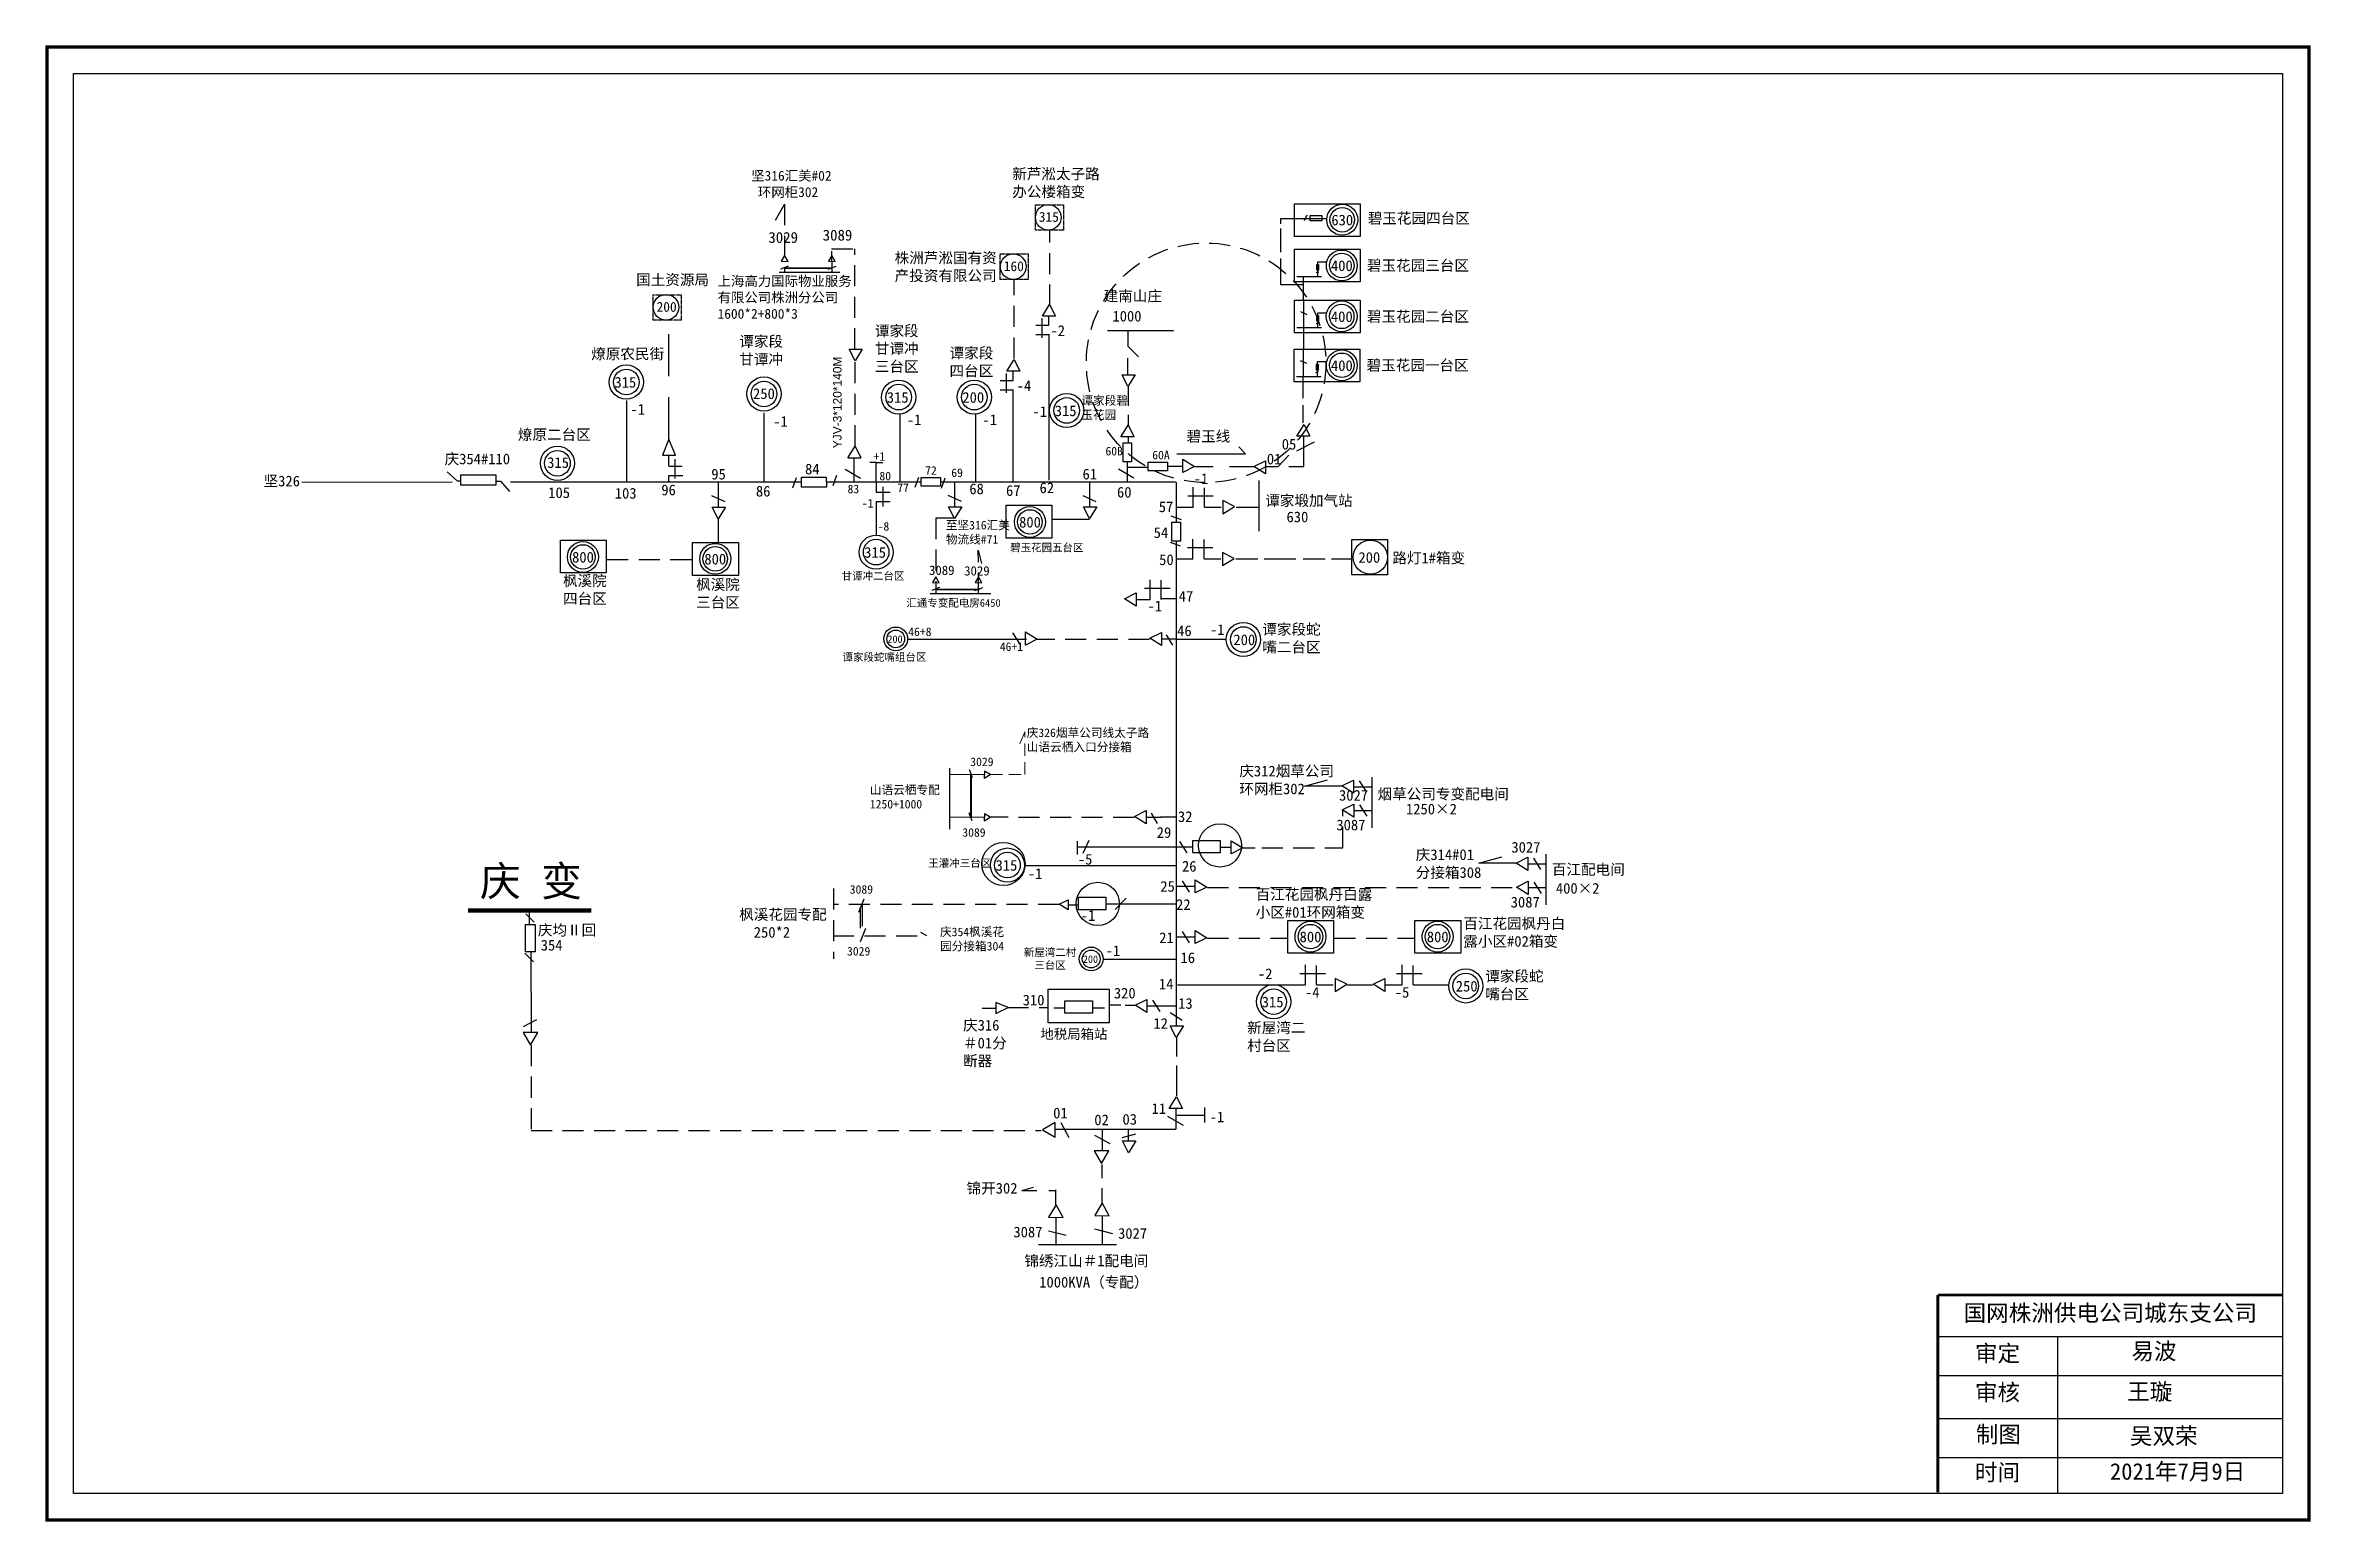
# Model space of a CAD drawing. Extents: x -77 to 453, y -65 to 280.
import ezdxf

# ---------------------------------------------------------------- set-up
doc = ezdxf.new("R2010")
doc.units = 0
doc.header["$LTSCALE"] = 0.774411
for name, pattern in [('ACAD_ISO02W100', [15, 12, -3]), ('DASHED2', [9.525, 6.35, -3.175]), ('HIDDEN2', [0.1875, 0.125, -0.0625])]:
    doc.linetypes.add(name, pattern=pattern)
doc.layers.get('0').update_dxf_attribs({"linetype": 'CONTINUOUS'})
doc.layers.add('0-RefEdit0', color=7, linetype='CONTINUOUS')
doc.styles.add('SimSun_txtstyle_2.00_0_0', font='', dxfattribs={"height": 2})
doc.styles.add('SimSun_txtstyle_2.50_0_0', font='', dxfattribs={"height": 2.5})
doc.styles.add('SimSun_txtstyle_3.00_0_0', font='', dxfattribs={"height": 3})
doc.styles.get("Standard").update_dxf_attribs({"font": '', "height": 2.5})
doc.styles.add('字体', font='', dxfattribs={"height": 2.5})
doc.styles.add('宋体_txtstyle_2.00_0_0', font='', dxfattribs={"height": 2})
doc.styles.add('宋体_txtstyle_200.00_0_0200', font='', dxfattribs={"height": 200})
doc.styles.get('SimSun_txtstyle_2.00_0_0').set_extended_font_data('SimSun')
doc.styles.get('SimSun_txtstyle_2.50_0_0').set_extended_font_data('SimSun')
doc.styles.get('SimSun_txtstyle_3.00_0_0').set_extended_font_data('SimSun')
doc.styles.get('Standard').set_extended_font_data('SimSun')
doc.styles.get('字体').set_extended_font_data('SimSun')
doc.styles.get('宋体_txtstyle_2.00_0_0').set_extended_font_data('宋体')
doc.styles.get('宋体_txtstyle_200.00_0_0200').set_extended_font_data('宋体')

msp = doc.modelspace()

# ---------------------------------------------------------------- linework, layer by layer
at = {"linetype": 'DASHED2'}
for p, q in [((96, 243.25), (93.78, 239.46)), ((96, 243.25), (96, 227.32)), ((158.01, 219.51), (158.01, 237.17)), ((107.09, 227.32), (107, 232.79)), ((107, 232.79), (112.43, 232.79)), ((149.69, 207.18), (149.69, 225.52)), ((112.46, 186.62), (112.46, 206.58)), ((176.38, 188.84), (176.38, 187.47)), ((117.39, 182.81), (115.9, 182.81)), ((117.39, 178.2), (117.39, 182.81)), ((117.39, 182.81), (119, 182.81)), ((185.57, 181.96), (189.12, 181.96)), ((131.36, 169.81), (131.36, 152.16)), ((135.78, 169.81), (131.36, 169.81)), ((74.17, 160.03), (54.4, 160.03)), ((141.39, 152.16), (141.3, 162.29)), ((141.3, 162.29), (142.03, 159.17)), ((181.33, 141.45), (154.87, 141.45)), ((185.28, 142.48), (186.73, 140.09)), ((181.72, 100.79), (183.17, 98.41)), ((226.56, 92.7), (226.56, 101.61)), ((177.76, 99.77), (144.08, 99.83)), ((197.93, 92.81), (200.48, 92.81)), ((207.63, 92.7), (226.56, 92.7)), ((173.34, 78.28), (175.9, 80.89)), ((194.91, 83.42), (267.24, 83.42)), ((160.21, 79.46), (107.67, 79.46)), ((194.91, 71.56), (213.66, 71.56)), ((224.65, 71.56), (243.4, 71.56)), ((148.14, 55.34), (157.57, 55.34))]:
    msp.add_line(p, q, dxfattribs=at)
at = {"linetype": 'Continuous'}
for p, q in [((212.11, 239.93), (222.8, 239.93)), ((212.11, 238.64), (212.11, 239.93)), ((218.14, 240.7), (217.55, 239.34)), ((212.11, 236.51), (212.11, 237.57)), ((212.11, 231.99), (212.11, 236.51)), ((96.9, 228.73), (95.04, 228.04)), ((96, 231.26), (95.21, 229.9)), ((95.21, 229.9), (96.79, 229.86)), ((95.97, 228.39), (107.04, 228.39)), ((96.79, 229.86), (96, 231.26)), ((96, 228.26), (107.07, 228.26)), ((107.97, 228.64), (106.11, 227.95)), ((107.05, 231.26), (106.26, 229.9)), ((106.26, 229.9), (107.84, 229.86)), ((107.84, 229.86), (107.05, 231.26)), ((212.11, 224.36), (212.11, 230.56)), ((222.81, 229.72), (220.66, 229.72)), ((220.66, 229.72), (220.66, 226.24)), ((94.7, 227.32), (108.91, 227.32)), ((217.43, 224.36), (212.11, 224.36)), ((221.61, 226.23), (215.85, 226.23)), ((220.36, 227.25), (220.96, 227.44)), ((156.29, 217.04), (157.99, 219.77)), ((157.99, 219.77), (159.36, 217.04)), ((216.65, 218.13), (218.19, 217.48)), ((217.46, 214.3), (217.46, 220.66)), ((220.66, 217.78), (220.66, 214.31)), ((222.81, 217.78), (220.66, 217.78)), ((159.36, 217.04), (156.29, 217.04)), ((157.78, 212.85), (157.78, 178.68)), ((157.79, 214.92), (157.79, 217.02)), ((171.51, 213.68), (186.94, 213.68)), ((176.28, 213.68), (176.28, 210.04)), ((221.61, 214.3), (215.85, 214.3)), ((220.36, 215.32), (220.96, 215.51)), ((112.46, 206.58), (111.09, 209.31)), ((111.09, 209.31), (114.17, 209.31)), ((114.17, 209.31), (112.46, 206.58)), ((147.97, 204.16), (149.68, 206.89)), ((149.68, 206.89), (151.04, 204.16)), ((176.28, 210.04), (178.81, 207.51)), ((176.28, 203.31), (176.28, 207.23)), ((216.57, 206.72), (218.11, 206.07)), ((217.37, 202.9), (217.37, 209.25)), ((151.04, 204.16), (147.97, 204.16)), ((149.47, 202.04), (149.47, 204.14)), ((174.94, 203.31), (178.01, 203.31)), ((176.31, 200.58), (174.94, 203.31)), ((178.01, 203.31), (176.31, 200.58)), ((221.53, 202.89), (215.76, 202.89)), ((220.28, 203.91), (220.88, 204.1)), ((222.73, 206.37), (220.58, 206.37)), ((220.58, 206.37), (220.58, 202.9)), ((58.97, 197.29), (58.97, 178.36)), ((149.47, 178.12), (149.47, 199.85)), ((176.4, 200.54), (176.4, 196.1)), ((91.16, 194.44), (91.16, 178.22)), ((122.96, 194.13), (122.96, 178.24)), ((140.64, 194.13), (140.64, 178.24)), ((174.69, 188.82), (176.4, 191.55)), ((176.4, 193.99), (176.4, 191.42)), ((176.4, 191.55), (177.76, 188.82)), ((68.91, 188.3), (67.42, 184.54)), ((70.45, 184.54), (68.91, 188.3)), ((110.75, 183.89), (112.46, 186.62)), ((112.46, 186.62), (113.82, 183.89)), ((177.76, 188.82), (174.69, 188.82)), ((19.45, 178.43), (17.07, 180.67)), ((67.42, 184.54), (70.45, 184.54)), ((110.15, 181.3), (113.78, 179.19)), ((110.75, 183.89), (113.82, 183.89)), ((112.25, 178.22), (112.25, 183.87)), ((174.09, 181.36), (177.72, 179.26)), ((176.16, 181.74), (180.93, 181.74)), ((176.19, 178.29), (176.19, 182.95)), ((189.13, 180.51), (189.13, 183.58)), ((189.15, 183.58), (191.88, 181.87)), ((191.88, 181.87), (189.15, 180.51)), ((191.92, 181.85), (196.27, 181.85)), ((200.08, 181.85), (205.68, 181.85)), ((205.73, 181.88), (208.46, 183.25)), ((208.46, 180.17), (205.73, 181.88)), ((208.46, 183.25), (208.46, 180.17)), ((20.24, 178.43), (19.45, 178.43)), ((28.43, 178.43), (29.49, 178.43)), ((29.49, 178.43), (31.61, 176.06)), ((99.96, 178.21), (31.86, 178.2)), ((78.92, 175.09), (81.97, 173.7)), ((80.44, 178.2), (80.44, 172.37)), ((97.91, 176.93), (98.79, 179.33)), ((127.94, 178.22), (105.74, 178.22)), ((107.32, 177.43), (108.2, 179.83)), ((117.39, 178.2), (117.39, 175.89)), ((126.5, 177.03), (127.38, 179.43)), ((187.43, 178.21), (132.39, 178.21)), ((132.66, 176.85), (133.54, 179.25)), ((134.21, 175.17), (137.26, 173.78)), ((135.73, 178.28), (135.73, 172.45)), ((165.78, 175.11), (168.83, 173.72)), ((167.3, 178.22), (167.3, 172.39)), ((187.64, 168.89), (187.64, 178.2)), ((190.3, 175.06), (196.28, 175.06)), ((191.61, 172.33), (191.61, 177.02)), ((194.22, 172.38), (194.22, 176.92)), ((206.97, 178.59), (206.97, 166.74)), ((80.45, 169.67), (79.08, 172.4)), ((79.08, 172.4), (82.16, 172.4)), ((80.44, 169.88), (80.44, 164.15)), ((82.16, 172.4), (80.45, 169.67)), ((117.39, 173.72), (117.39, 165.88)), ((135.74, 169.75), (134.37, 172.48)), ((134.37, 172.48), (137.45, 172.48)), ((137.45, 172.48), (135.74, 169.75)), ((165.94, 172.42), (169.02, 172.42)), ((167.31, 169.69), (165.94, 172.42)), ((169.02, 172.42), (167.31, 169.69)), ((186.34, 170.34), (188.74, 169.46)), ((187.62, 172.38), (191.54, 172.38)), ((194.22, 172.38), (198.14, 172.38)), ((198.55, 173.9), (198.55, 170.82)), ((201.28, 172.53), (198.55, 173.9)), ((198.55, 170.82), (201.28, 172.53)), ((201.64, 172.38), (206.79, 172.38)), ((80.44, 169.59), (80.44, 167.17)), ((158.65, 169.53), (167.31, 169.53)), ((191.52, 160.2), (191.52, 164.89)), ((194.14, 160.26), (194.14, 164.79)), ((186.17, 164.18), (188.56, 163.3)), ((187.54, 160.26), (191.46, 160.26)), ((187.64, 51.17), (187.64, 160.26)), ((190.22, 162.94), (196.2, 162.94)), ((194.14, 160.26), (198.05, 160.26)), ((198.47, 161.77), (198.47, 158.7)), ((201.2, 160.4), (198.47, 161.77)), ((198.47, 158.7), (201.2, 160.4)), ((201.56, 160.26), (206.71, 160.26)), ((131.36, 156.1), (130.57, 154.74)), ((130.57, 154.74), (132.15, 154.7)), ((132.15, 154.7), (131.36, 156.1)), ((141.34, 156.1), (140.55, 154.74)), ((140.55, 154.74), (142.13, 154.7)), ((142.13, 154.7), (141.34, 156.1)), ((181.49, 150.72), (181.49, 155.41)), ((184.1, 150.77), (184.1, 155.31)), ((130.06, 152.16), (144.27, 152.16)), ((132.26, 153.57), (130.4, 152.88)), ((131.33, 153.23), (141.62, 153.23)), ((131.36, 153.1), (141.36, 153.1)), ((142.26, 153.48), (140.4, 152.79)), ((175.5, 150.93), (178.23, 152.3)), ((178.23, 149.22), (175.5, 150.93)), ((178.23, 152.3), (178.23, 149.22)), ((181.49, 150.7), (178.25, 150.7)), ((180.19, 153.45), (186.17, 153.45)), ((184.16, 150.98), (187.58, 150.98)), ((152.38, 143.2), (155.11, 141.5)), ((152.38, 140.13), (152.38, 143.2)), ((151.09, 140.32), (149.4, 142.99)), ((155.11, 141.5), (152.38, 140.13)), ((181.41, 141.71), (184.14, 143.08)), ((184.14, 140), (181.41, 141.71)), ((184.14, 143.08), (184.14, 140)), ((187.67, 141.48), (184.16, 141.48)), ((187.65, 141.51), (199.28, 141.51)), ((134.58, 111.29), (134.58, 97.08)), ((139.96, 109.04), (139.27, 110.9)), ((139.49, 109.94), (139.49, 99.94)), ((139.61, 109.97), (139.61, 99.69)), ((142.72, 110.6), (142.68, 109.02)), ((142.68, 109.02), (144.08, 109.81)), ((144.08, 109.81), (142.72, 110.6)), ((217.63, 107.12), (223.02, 108.62)), ((226.45, 107.12), (217.63, 107.12)), ((233.35, 109.24), (233.35, 97.39)), ((139.87, 99.04), (139.18, 100.9)), ((177.85, 100.02), (180.58, 101.39)), ((180.58, 101.39), (180.58, 98.32)), ((142.72, 100.62), (142.68, 99.04)), ((142.68, 99.04), (144.08, 99.83)), ((144.08, 99.83), (142.72, 100.62)), ((180.58, 98.32), (177.85, 100.02)), ((184.11, 99.79), (180.6, 99.79)), ((187.46, 99.86), (183.95, 99.86)), ((164.44, 94.23), (164.44, 91.16)), ((187.13, 92.87), (164.45, 92.87)), ((167.13, 94.4), (165.74, 91.35)), ((191.47, 92.83), (187.17, 92.83)), ((190.16, 91.52), (188.47, 94.19)), ((200.46, 94.36), (203.19, 92.66)), ((200.46, 91.29), (200.46, 94.36)), ((203.19, 92.66), (200.46, 91.29)), ((203.22, 92.7), (206.05, 92.7)), ((258.41, 89.08), (263.8, 90.57)), ((274.12, 91.2), (274.12, 79.34)), ((190.75, 82.33), (189.05, 85)), ((192.04, 85.22), (194.77, 83.51)), ((192.04, 82.14), (192.04, 85.22)), ((267.23, 89.08), (258.41, 89.08)), ((160.25, 79.49), (162.3, 80.51)), ((162.3, 80.51), (162.3, 78.21)), ((187.5, 79.53), (171.23, 79.53)), ((192.05, 83.63), (187.75, 83.63)), ((194.77, 83.51), (192.04, 82.14)), ((37.43, 75.28), (35.45, 77.26)), ((162.3, 78.21), (160.25, 79.49)), ((164.74, 79.31), (162.31, 79.31)), ((192.05, 71.77), (187.75, 71.77)), ((190.75, 70.47), (189.05, 73.14)), ((192.04, 70.28), (192.04, 73.35)), ((192.04, 73.35), (194.77, 71.65)), ((194.77, 71.65), (192.04, 70.28)), ((37.21, 66.05), (35.23, 68.03)), ((36.64, 68.37), (36.68, 49.76)), ((187.91, 60.65), (210.68, 60.65)), ((210.74, 60.66), (217.81, 60.66)), ((246.98, 60.66), (251.38, 60.66)), ((158.96, 55.29), (161.57, 55.29)), ((167.99, 55.29), (170.82, 55.29)), ((172.12, 55.93), (174.64, 55.93)), ((175.65, 55.92), (178.06, 55.92)), ((178.04, 55.88), (180.77, 57.24)), ((180.77, 54.17), (178.04, 55.88)), ((180.76, 55.75), (187.6, 55.75)), ((180.77, 57.24), (180.77, 54.17)), ((182.06, 57.05), (183.76, 54.38)), ((186.16, 54.13), (188.97, 52.38)), ((34.93, 50.93), (38, 52.55)), ((187.59, 48.33), (186.22, 51.06)), ((186.22, 51.06), (189.3, 51.06)), ((189.3, 51.06), (187.59, 48.33)), ((187.68, 48.29), (187.68, 43.85)), ((194.23, 31.95), (194.23, 28.47)), ((187.56, 30.18), (194.29, 30.18)), ((174.93, 24.9), (178.16, 25.8)), ((365.83, -21.62), (446.32, -21.62)), ((393.76, -21.63), (393.76, -58.19)), ((365.83, -30.78), (446.32, -30.78)), ((365.83, -40.79), (446.32, -40.79)), ((365.83, -49.96), (446.32, -49.96))]:
    msp.add_line(p, q, dxfattribs=at)
at = {"color": 7, "linetype": 'DASHED2'}
for p, q in [((112.43, 209.31), (112.43, 232.79)), ((36.66, 46.54), (36.66, 26.49)), ((36.66, 26.56), (156.01, 26.56))]:
    msp.add_line(p, q, dxfattribs=at)
at = {"color": 7, "linetype": 'Continuous'}
for p, q in [((217.4, 220.73), (217.4, 226.37)), ((217.49, 209.36), (217.49, 214.34)), ((217.3, 197.91), (217.3, 202.88)), ((217.3, 192.07), (217.3, 196.25)), ((215.82, 189.01), (217.53, 191.74)), ((217.53, 191.74), (218.89, 189.01)), ((218.89, 189.01), (215.82, 189.01)), ((215.84, 185.58), (219.99, 187.65)), ((217.5, 181.9), (217.5, 188.89)), ((208.58, 181.85), (211.48, 181.85)), ((211.48, 181.85), (213.97, 184.55)), ((213.97, 181.85), (217.5, 181.85)), ((18.24, 178.2), (-16.97, 178.16)), ((208.15, 160.26), (215.58, 160.26)), ((217.31, 160.26), (222.46, 160.26)), ((217.83, 60.59), (217.83, 65.28)), ((220.45, 60.64), (220.45, 65.18)), ((240.45, 60.59), (240.45, 65.28)), ((243.06, 60.64), (243.06, 65.18)), ((216.53, 63.32), (222.51, 63.32)), ((220.45, 60.64), (224.36, 60.64)), ((227.51, 60.79), (224.78, 62.16)), ((224.78, 62.16), (224.78, 59.08)), ((224.78, 59.08), (227.51, 60.79)), ((236.47, 60.64), (240.38, 60.64)), ((239.15, 63.32), (245.13, 63.32)), ((243.06, 60.64), (246.98, 60.64)), ((187.68, 41.75), (187.68, 34.6)), ((185.97, 31.71), (187.68, 34.44)), ((187.68, 34.44), (189.05, 31.71)), ((159.26, 26.85), (187.5, 26.85)), ((160.58, 28.46), (162.48, 24.95)), ((176.41, 24.11), (176.41, 26.85)), ((185.58, 29.95), (189.2, 27.84)), ((189.05, 31.71), (185.97, 31.71)), ((187.57, 31.72), (187.57, 31.72)), ((187.59, 26.85), (187.59, 31.71)), ((176.44, 21.38), (175.07, 24.11)), ((175.07, 24.11), (178.15, 24.11)), ((178.15, 24.11), (176.44, 21.38))]:
    msp.add_line(p, q, dxfattribs=at)
at = {"linetype": 'DASHED2', "ltscale": 2}
msp.add_line((68.9, 188.27), (68.89, 215.59), dxfattribs=at)
at = {"ltscale": 2}
for p, q in [((154.77, 214.92), (157.78, 214.92)), ((154.77, 212.73), (157.77, 212.73)), ((156.23, 212), (156.23, 216.56)), ((146.46, 202.04), (149.46, 202.04)), ((147.91, 199.12), (147.91, 203.68)), ((146.46, 199.85), (149.45, 199.85)), ((68.91, 181.98), (68.91, 184.53)), ((68.91, 181.98), (72.02, 181.98)), ((70.37, 179.07), (70.37, 183.62)), ((68.91, 179.79), (72.2, 179.79)), ((68.91, 178.15), (68.91, 179.79)), ((117.38, 175.89), (120.67, 175.89)), ((119.06, 172.54), (119.06, 177.1)), ((117.38, 173.71), (120.66, 173.71))]:
    msp.add_line(p, q, dxfattribs=at)
for p, q in [((203.81, 184.83), (202.29, 186.52)), ((187.75, 184.83), (203.81, 184.83)), ((187.6, 88.49), (152.26, 88.49)), ((170.71, 66.62), (187.56, 66.62))]:
    msp.add_line(p, q)
at = {"linetype": 'Continuous', "ltscale": 0.524346}
msp.add_line((187.64, 160.26), (187.64, 164.41), dxfattribs=at)
at = {"color": 0, "linetype": 'Continuous'}
for p, q in [((223.9, 160.26), (228.62, 160.26)), ((226.38, 107.17), (229.11, 108.54)), ((229.11, 105.46), (226.38, 107.17)), ((229.11, 108.54), (229.11, 105.46)), ((229.13, 106.96), (233.43, 106.96)), ((230.4, 108.35), (232.09, 105.68)), ((226.47, 101.55), (229.2, 102.91)), ((229.2, 99.84), (226.47, 101.55)), ((229.19, 101.42), (233.49, 101.42)), ((229.2, 102.91), (229.2, 99.84)), ((230.49, 102.72), (232.18, 100.06)), ((267.15, 89.12), (269.88, 90.49)), ((269.88, 90.49), (269.88, 87.42)), ((271.17, 90.3), (272.87, 87.63)), ((269.88, 87.42), (267.15, 89.12)), ((267.25, 83.5), (269.97, 84.87)), ((269.9, 88.92), (274.2, 88.92)), ((269.97, 84.87), (269.97, 81.79)), ((269.97, 81.79), (267.25, 83.5)), ((269.96, 83.38), (274.26, 83.38)), ((271.27, 84.68), (272.96, 82.01)), ((227.61, 60.65), (233.56, 60.65)), ((233.65, 60.76), (236.38, 62.13)), ((236.38, 59.05), (233.65, 60.76)), ((236.38, 62.13), (236.38, 59.05)), ((170.31, 26.87), (170.29, 21.78)), ((168.5, 25.45), (172.07, 23.56)), ((170.18, 18.63), (170.18, 15.39)), ((151.52, 12.56), (154.24, 13.29)), ((151.62, 12.56), (154.98, 12.56)), ((157.81, 12.56), (159.48, 12.56)), ((159.38, 12.66), (159.38, 9.2)), ((170.18, 13.08), (170.18, 9.62)), ((159.48, 6.27), (159.48, -0.34)), ((170.29, 6.69), (170.29, 0.08)), ((157.7, 3.12), (161.9, 2.08)), ((168.5, 3.54), (172.7, 2.49)), ((155.4, -0.13), (173.64, -0.13))]:
    msp.add_line(p, q, dxfattribs=at)
at = {"color": 0, "linetype": 'ByBlock'}
msp.add_line((152.57, 141.44), (124.96, 141.44), dxfattribs=at)
at = {"color": 7, "linetype": 'Continuous', "lineweight": 0, "ltscale": 0.329194}
msp.add_line((152.17, 119.8), (151, 117), dxfattribs=at)
at = {"color": 7, "linetype": 'DASHED2', "lineweight": 0, "ltscale": 0.592549}
for p, q in [((152.17, 109.81), (152.17, 119.8)), ((144.08, 109.81), (152.17, 109.81))]:
    msp.add_line(p, q, dxfattribs=at)
at = {"color": 7, "linetype": 'Continuous', "lineweight": 0, "ltscale": 0.230383}
msp.add_line((142.7, 109.81), (134.58, 109.81), dxfattribs=at)
at = {"color": 7, "linetype": 'Continuous', "lineweight": 0, "ltscale": 0.213318}
msp.add_line((142.7, 99.83), (134.58, 99.83), dxfattribs=at)
at = {"color": 0, "linetype": 'DASHED2'}
for p, q in [((107.4, 83.15), (107.4, 66.72)), ((114.55, 80.69), (113.25, 77.57)), ((113.64, 78.83), (113.64, 71.86)), ((114.15, 79.28), (114.15, 72.32)), ((107.33, 72.11), (129.27, 72.11)), ((114.95, 73.84), (113.64, 70.72)), ((129.24, 72.07), (127.85, 72.88))]:
    msp.add_line(p, q, dxfattribs=at)
at = {"linetype": 'ACAD_ISO02W100'}
msp.add_line((36.29, 74.79), (36.29, 77.88), dxfattribs=at)
at = {"linetype": 'ByBlock', "ltscale": 2}
for p, q in [((142.24, 55.22), (145.25, 55.22)), ((145.38, 56.53), (145.38, 53.89)), ((148.27, 55.34), (145.38, 56.52)), ((145.38, 53.9), (148.27, 55.34))]:
    msp.add_line(p, q, dxfattribs=at)
at = {"linetype": 'Continuous', "const_width": 0.769}
msp.add_lwpolyline([(-76.58, 280.03), (452.64, 280.03), (452.64, -64.55), (-76.58, -64.55)], close=True, dxfattribs=at)
at = {"linetype": 'Continuous'}
for points in [[(-70.36, 273.8), (446.41, 273.8), (446.41, -58.33), (-70.36, -58.33)], [(215.3, 243.32), (230.63, 243.32), (230.63, 235.68), (215.3, 235.68)], [(218.96, 240.64), (221.68, 240.64), (221.68, 239.34), (218.96, 239.34)], [(215.3, 232.7), (230.63, 232.7), (230.63, 225.06), (215.3, 225.06)], [(220.47, 229.15), (220.87, 229.15), (220.87, 227.8), (220.47, 227.8)], [(215.3, 220.77), (230.63, 220.77), (230.63, 213.13), (215.3, 213.13)], [(220.47, 217.22), (220.87, 217.22), (220.87, 215.86), (220.47, 215.86)], [(215.22, 209.36), (230.55, 209.36), (230.55, 201.72), (215.22, 201.72)], [(220.39, 205.81), (220.78, 205.81), (220.78, 204.45), (220.39, 204.45)], [(20.21, 179.91), (28.44, 179.91), (28.44, 177.56), (20.21, 177.56)], [(99.98, 179.39), (105.69, 179.39), (105.78, 177.04), (99.98, 177.04)], [(147.81, 172.83), (158.51, 172.83), (158.51, 165.13), (147.81, 165.13)], [(43.54, 164.69), (54.24, 164.69), (54.24, 156.99), (43.54, 156.99)], [(74.47, 164.09), (85.17, 164.09), (85.17, 156.39), (74.47, 156.39)], [(191.5, 94.43), (197.92, 94.43), (197.92, 91.49), (191.5, 91.49)], [(164.75, 81.12), (171.17, 81.12), (171.17, 78.19), (164.75, 78.19)], [(171.93, 59.64), (171.93, 51.72), (157.68, 51.72), (157.68, 59.64)], [(161.57, 56.93), (167.99, 56.93), (167.99, 53.99), (161.57, 53.99)]]:
    msp.add_lwpolyline(points, close=True, dxfattribs=at)
at = {"linetype": 'DASHED2'}
for points in [[(177.18, 187.44), (177.18, 182.96), (175.18, 182.96), (175.18, 187.44)], [(181.07, 182.91), (185.55, 182.91), (185.55, 180.91), (181.07, 180.91)], [(127.95, 179.3), (132.43, 179.3), (132.43, 177.29), (127.95, 177.29)], [(188.61, 168.89), (188.61, 164.41), (186.61, 164.41), (186.61, 168.89)]]:
    msp.add_lwpolyline(points, close=True, dxfattribs=at)
at = {"color": 0, "linetype": 'ByBlock'}
msp.add_lwpolyline([(228.7, 164.83), (237.03, 164.83), (237.03, 156.51), (228.7, 156.51)], close=True, dxfattribs=at)
at = {"linetype": 'Continuous'}
for points, const_width in [([(50.74, 78.03), (21.91, 78.01)], 1), ([(365.78, -11.93), (365.78, -58.04)], 0.645), ([(365.83, -11.93), (446.32, -11.93)], 0.645)]:
    msp.add_lwpolyline(points, dxfattribs=dict(at, const_width=const_width))
at = {"linetype": 'ACAD_ISO02W100'}
msp.add_lwpolyline([(37.62, 68.39), (35.41, 68.39), (35.41, 74.79), (37.62, 74.79)], close=True, dxfattribs=at)
at = {"color": 0, "linetype": 'Continuous'}
for points in [[(213.73, 75.71), (224.43, 75.71), (224.43, 68.02), (213.73, 68.02)], [(243.47, 75.71), (254.17, 75.71), (254.17, 68.02), (243.47, 68.02)]]:
    msp.add_lwpolyline(points, close=True, dxfattribs=at)
for points in [[(36.53, 46.56), (38.24, 49.52), (34.82, 49.52)], [(156.33, 26.69), (159.29, 24.98), (159.29, 28.4)], [(170.13, 18.87), (171.83, 21.83), (168.42, 21.83)], [(159.52, 9.2), (157.75, 6.28), (161.16, 6.21)], [(170.32, 9.62), (168.55, 6.7), (171.96, 6.63)]]:
    msp.add_lwpolyline(points, close=True)
for centre, radius in [((157.67, 240.17), 3), ((149.47, 228.64), 3), ((68.25, 219.13), 3), ((58.96, 201.65), 4), ((58.96, 201.65), 3), ((91.16, 198.85), 4), ((91.16, 198.85), 3), ((122.69, 198.11), 4), ((140.37, 198.11), 4), ((122.69, 198.11), 3), ((140.37, 198.11), 3), ((161.99, 194.99), 4), ((161.99, 194.99), 3), ((42.85, 182.64), 4), ((42.85, 182.64), 3), ((153.38, 168.92), 3.62), ((153.38, 168.92), 2.87), ((48.8, 160.73), 3.62), ((117.41, 161.86), 4), ((117.41, 161.86), 3), ((48.8, 160.73), 2.87), ((79.76, 160.29), 3.62), ((79.76, 160.29), 2.87), ((121.99, 141.56), 2.78), ((121.99, 141.56), 2.08), ((203.32, 141.42), 4), ((203.32, 141.42), 3), ((148.13, 88.65), 4), ((148.13, 88.65), 3), ((167.72, 66.69), 2.78), ((167.72, 66.69), 2.08), ((255.35, 60.39), 4), ((210.4, 56.7), 4), ((210.4, 56.7), 3), ((255.35, 60.39), 3)]:
    msp.add_circle(centre, radius)
at = {"color": 0}
for centre, radius in [((226.44, 239.6), 3.62), ((226.44, 239.6), 2.87), ((226.35, 228.91), 3.62), ((226.35, 228.91), 2.87), ((226.33, 217), 3.62), ((226.33, 217), 2.87), ((226.35, 205.56), 3.62), ((226.35, 205.56), 2.87), ((219.02, 71.92), 3.62), ((219.02, 71.92), 2.87), ((248.76, 71.92), 3.62), ((248.76, 71.92), 2.87)]:
    msp.add_circle(centre, radius, dxfattribs=at)
at = {"color": 1, "linetype": 'DASHED2'}
msp.add_circle((194.61, 206.14), 28.02, dxfattribs=at)
at = {"color": 0, "linetype": 'ByBlock'}
msp.add_circle((233.03, 160.68), 4, dxfattribs=at)
at = {"color": 1}
for centre in [(197.85, 93.25), (147.18, 88.91), (169.26, 79.58)]:
    msp.add_circle(centre, 5.06, dxfattribs=at)
at = {"layer": '0-RefEdit0', "linetype": 'HIDDEN2', "ltscale": 2}
for points in [[(154.66, 243.13), (161.2, 243.13), (161.2, 237.18), (154.66, 237.18)], [(146.46, 231.6), (153.01, 231.6), (153.01, 225.65), (146.46, 225.65)], [(65.24, 222.08), (71.78, 222.08), (71.78, 216.13), (65.24, 216.13)]]:
    msp.add_lwpolyline(points, close=True, dxfattribs=at)

# ---------------------------------------------------------------- texts
at = {"color": 0}
for s, p in [('630', (223.9, 238.29)), ('400', (223.81, 227.6)), ('400', (223.8, 215.69)), ('400', (223.81, 204.25)), ('200', (230.24, 159.37)), ('800', (216.48, 70.61)), ('800', (246.23, 70.61))]:
    msp.add_text(s, height=2.5, dxfattribs=at).set_placement(p)
for s, height, p in [('315', 2.5, (56.17, 200.33)), ('250', 2.5, (88.61, 197.68)), ('315', 2.5, (119.9, 196.8)), ('200', 2.5, (137.58, 196.8)), ('315', 2.5, (159.19, 193.67)), ('315', 2.5, (40.44, 181.56)), ('60', 2.5, (173.76, 174.62)), ('800', 2.5, (150.85, 167.61)), ('800', 2.5, (46.27, 159.42)), ('800', 2.5, (77.22, 158.98)), ('315', 2.5, (114.61, 160.54)), ('200', 1.736, (120.05, 140.65)), ('200', 2.5, (200.99, 140.1)), ('315', 2.5, (145.34, 87.34)), ('22', 2.5, (187.57, 78.17)), ('200', 1.736, (165.78, 65.78)), ('16', 2.5, (188.62, 65.73)), ('-2', 2.5, (206.72, 61.98)), ('14', 2.5, (183.56, 59.58)), ('-4', 2.5, (217.73, 57.66)), ('-5', 2.5, (238.75, 57.66)), ('250', 2.5, (253.02, 59.08)), ('13', 2.5, (188.06, 55.04)), ('315', 2.5, (207.61, 55.38)), ('12', 2.5, (182.26, 50.35)), ('11', 2.5, (181.84, 30.45))]:
    msp.add_text(s, height=height).set_placement(p)
at = {"color": 0, "linetype": 'Continuous', "char_height": 2.3, "attachment_point": 1, "style": '字体'}
for s, insert, width in [('坚316汇美#02\\P 环网柜302', (88.18, 251.06), 22.9524), ('上海高力国际物业服务有限公司株洲分公司\\P1600*2+800*3', (80.31, 226.42), 33.4652)]:
    msp.add_mtext(s, dxfattribs=dict(at, insert=insert, width=width))
at = {"color": 7, "attachment_point": 1}
for s, insert, char_height, width in [('{\\H1.563x;新芦淞太子路办公楼箱变}', (149.25, 251.59), 1.6, 22.1585), ('{\\H1.563x;株洲芦淞国有资产投资有限公司}', (121.73, 231.95), 1.6, 27.1927), ('国土资源局', (61.26, 226.83), 2.5, 28.1244)]:
    msp.add_mtext(s, dxfattribs=dict(at, insert=insert, char_height=char_height, width=width))
at = {"attachment_point": 1}
for s, insert, char_height, width, rotation in [('315', (155.47, 241.44), 2.3, 4.9053, 359.7977), ('160', (147.28, 229.9), 2.3, 4.9053, 359.7977), ('200', (66.05, 220.39), 2.3, 4.9053, 359.7977), ('{\\fArial|b0|i0|c0|p32;\\H0.8x;YJV-3*120*140M}', (107.32, 186.16), 2.5, 39.4444, 90)]:
    msp.add_mtext(s, dxfattribs=dict(at, insert=insert, char_height=char_height, width=width, rotation=rotation))
for s, insert, char_height, width, style in [('碧玉花园四台区', (232.42, 241.21), 2.5, 47.447, '字体'), ('碧玉花园三台区', (232.23, 230.17), 2.5, 47.447, '字体'), ('建南山庄', (170.63, 223.03), 2.5, 17.725, '字体'), ('碧玉花园二台区', (232.23, 218.24), 2.5, 47.447, '字体'), ('谭家段\\P甘谭冲', (85.38, 212.41), 2.5, 10.7312, '字体'), ('谭家段甘谭冲三台区', (117.11, 214.88), 2.5, 10.7312, '字体'), ('燎原农民街', (50.76, 209.5), 2.5, 31.5823, '字体'), ('谭家段四台区', (134.58, 209.69), 2.5, 11.4703, '字体'), ('碧玉花园一台区', (232.15, 206.83), 2.5, 47.447, '字体'), ('谭家段碧玉花园', (165.41, 198.31), 2, 10.9396, '字体'), ('燎原二台区', (33.59, 190.6), 2.5, 31.5823, '字体'), ('碧玉线', (190.04, 190.21), 2.5, 47.447, '字体'), ('庆354#110', (16.45, 184.91), 2.5, 17.865, '字体'), ('84', (100.78, 182.54), 2.5, 17.865, '字体'), ('谭家{\\fSimSun|b0|i0|c134|p2;塅}加气站', (208.43, 175.17), 2.5, 31.2439, '字体'), ('630', (213.41, 171.34), 2.5, 24.9269, '字体'), ('路灯1#箱变', (238.16, 161.75), 2.5, 46.7553, '字体'), ('枫溪院{\\H0.6957x;\\P}四台区', (44.14, 156.41), 2.5, 17.6378, '字体'), ('枫溪院{\\H0.6957x;\\P}三台区', (75.29, 155.54), 2.5, 17.6378, '字体'), ('谭家段蛇嘴二台区', (207.75, 145.06), 2.5, 14.4222, '字体'), ('庆312烟草公司环网柜302', (202.37, 111.9), 2.5, 24.9269, '字体'), ('山语云栖专配^M^J1250+1000', (115.93, 107.23), 2, 24.9269, 'SimSun_txtstyle_2.00_0_0'), ('烟草公司专变配电间', (234.73, 106.53), 2.5, 31.2439, '字体'), ('32', (188.01, 101.24), 2.5, 14.9493, 'SimSun_txtstyle_2.50_0_0'), ('1250×2', (241.36, 103.01), 2.5, 24.9269, '字体'), ('庆314#01分接箱308', (243.65, 92.34), 2.5, 16.2878, '字体'), ('百江配电间', (275.5, 88.88), 2.5, 24.9269, '字体'), ('百江花园枫丹白露小区#01环网箱变', (206.2, 83.03), 2.5, 28.1408, '字体'), ('400×2', (276.43, 84.47), 2.5, 24.9269, '字体'), ('枫溪花园专配\\P  250*2', (85.38, 78.35), 2.5, 29.3207, '字体'), ('庆354枫溪花园分接箱304', (132.35, 74.02), 2, 16.4301, '字体'), ('百江花园枫丹白露小区#02箱变', (254.78, 76.24), 2.5, 24.9269, '字体'), ('谭家段蛇嘴台区', (259.91, 63.92), 2.5, 14.4222, '字体'), ('新屋湾二村台区', (204.2, 51.87), 2.5, 14.0198, '字体')]:
    msp.add_mtext(s, dxfattribs=dict(at, insert=insert, char_height=char_height, width=width, style=style))
at = {"color": 0, "linetype": 'Continuous', "char_height": 2.55, "width": 14.2317, "attachment_point": 1}
for s, insert in [('3029', (92.19, 236.74)), ('3089', (104.9, 237.28))]:
    msp.add_mtext(s, dxfattribs=dict(at, insert=insert))
at = {"attachment_point": 1}
for s, insert, char_height, width in [('1000', (172.69, 218.3), 2.5, 14.9493), ('-2', (158.2, 214.92), 2.5, 14.9493), ('-4', (150.31, 202.03), 2.5, 14.9493), ('-1', (59.92, 196.51), 2.5, 14.9493), ('-1', (93.33, 193.67), 2.5, 14.9493), ('-1', (124.59, 194.06), 2.5, 14.9493), ('-1', (142.27, 194.06), 2.5, 14.9493), ('-1', (153.97, 195.99), 2.5, 14.9493), ('60B', (171.05, 186.48), 2, 14.9493), ('60A', (182, 185.57), 2, 14.9493), ('05', (212.3, 188.36), 2.5, 14.9493), ('95', (78.84, 181.35), 2.5, 14.9493), ('+1', (116.79, 185.24), 2, 14.9493), ('80', (118.17, 180.66), 2, 14.9493), ('72', (128.88, 181.96), 2, 14.9493), ('69', (134.99, 181.43), 2, 14.9493), ('61', (165.7, 181.36), 2.5, 14.9493), ('-1', (191.7, 180.3), 2.5, 14.9493), ('01', (208.82, 184.89), 2.5, 14.9493), ('105', (40.69, 177.02), 2.5, 14.9493), ('103', (56.26, 176.88), 2.5, 14.9493), ('96', (67.15, 177.66), 2.5, 14.9493), ('86', (89.28, 177.37), 2.5, 14.9493), ('83', (110.72, 177.63), 2, 14.9493), ('77', (122.36, 177.92), 2, 14.9493), ('68', (139.21, 177.92), 2.5, 14.9493), ('67', (147.79, 177.52), 2.5, 14.9493), ('62', (155.64, 178.15), 2.5, 14.9493), ('-1', (114.05, 174.29), 2, 14.9493), ('57', (183.52, 173.72), 2.5, 14.9493), ('-8', (117.76, 168.89), 2, 14.9493), ('至坚{\\fKaiTi_GB2312|b0|i0|c134|p49;316}汇美物流线{\\fKaiTi_GB2312|b0|i0|c134|p49;#71}', (133.71, 169.17), 2, 16.8209), ('54', (182.33, 167.68), 2.5, 14.9493), ('50', (183.62, 161.34), 2.5, 14.9493), ('-1', (180.88, 150.52), 2.5, 14.9493), ('47', (188.2, 152.78), 2.5, 14.9493), ('46+8', (124.91, 144.24), 2, 14.9493), ('46', (187.82, 144.71), 2.5, 14.9493), ('-1', (195.51, 144.99), 2.5, 14.9493), ('46+1', (146.34, 140.75), 2, 14.9493), ('3027', (225.69, 106.22), 2.5, 18.6509), ('29', (183.05, 97.52), 2.5, 14.9493), ('3087', (225.08, 99.29), 2.5, 18.6509), ('-5', (164.6, 91.27), 2.5, 14.9493), ('3027', (266.02, 94.07), 2.5, 18.6509), ('-1', (152.89, 87.91), 2.5, 14.9493), ('25', (183.89, 84.92), 2.5, 14.9493), ('26', (188.96, 89.63), 2.5, 14.9493), ('3089', (111.23, 83.96), 2, 14.9493), ('3087', (265.86, 81.24), 2.5, 18.6509), ('-1', (165.27, 78.11), 2.5, 14.9493), ('3029', (110.59, 69.5), 2, 14.9493), ('-1', (171.11, 69.87), 2.5, 14.9493), ('21', (183.63, 72.9), 2.5, 14.9493), ('320', (173.02, 59.95), 2.5, 11.4576), ('310', (151.69, 58.33), 2.5, 11.4576), ('庆316＃01分断器', (137.74, 52.45), 2.5, 11.4576), ('地税局箱站', (155.84, 50.29), 2.3, 25.3307), ('-1', (195.44, 31), 2.5, 14.9493)]:
    msp.add_mtext(s, dxfattribs=dict(at, insert=insert, char_height=char_height, width=width))
at = {"color": 7, "insert": (-25.9, 179.74), "char_height": 2.5, "width": 17.865, "attachment_point": 1, "style": '字体'}
msp.add_mtext('坚326', dxfattribs=at)
at = {"linetype": 'Continuous'}
for s, insert, char_height, width, attachment_point, style in [('碧玉花园五台区', (157.33, 163.84), 1.8, 26.518, 2, '字体'), ('甘谭冲二台区', (116.68, 157.17), 1.8, 26.518, 2, '字体'), ('汇通专变配电房6450', (135.51, 150.88), 1.8, 26.518, 2, '字体'), ('谭家段蛇嘴组台区', (119.35, 138.2), 1.8, 26.518, 2, '字体'), ('王灌冲三台区', (136.97, 90.01), 1.8, 26.518, 2, '字体'), ('庆 变', (24.72, 88.4), 7, 27.4955, 1, '字体'), ('庆均Ⅱ回', (38.27, 74.71), 2.5, 14.4304, 1, '字体'), ('新屋湾二村三台区', (158.1, 69.15), 1.8, 12.9488, 2, '字体'), ('国网株洲供电公司城东支公司', (371.81, -14.16), 3.8721, 105.8605, 1, '字体'), ('审定', (374.47, -23.63), 3.872, 30.2817, 1, '字体'), ('易波', (411.07, -23.11), 3.872, 30.2817, 1, '字体'), ('审核', (374.47, -32.75), 3.872, 30.2817, 1, '字体'), ('王璇', (410.09, -32.58), 3.872, 42.6626, 1, '字体'), ('制图', (374.68, -42.58), 3.872, 30.2817, 1, '字体'), ('吴双荣', (410.73, -42.93), 3.872, 47.6216, 1, 'SimSun_txtstyle_3.00_0_0'), ('时间', (374.47, -51.47), 3.872, 30.2817, 1, '字体'), ('2021年7月9日', (406.06, -51.25), 3.872, 37.8396, 1, 'SimSun_txtstyle_3.00_0_0')]:
    msp.add_mtext(s, dxfattribs=dict(at, insert=insert, char_height=char_height, width=width, attachment_point=attachment_point, style=style))
at = {"linetype": 'Continuous', "attachment_point": 1}
for s, insert, char_height, width in [('3089', (129.78, 158.71), 2.191, 12.2296), ('3029', (138, 158.58), 2.191, 12.2296), ('354', (38.93, 71.16), 2.5, 5.6554)]:
    msp.add_mtext(s, dxfattribs=dict(at, insert=insert, char_height=char_height, width=width))
at = {"color": 7, "linetype": 'DASHED2', "lineweight": 0, "ltscale": 1.03724, "char_height": 2, "attachment_point": 1}
for s, insert, style in [('庆326烟草公司线太子路^M^J山语云栖入口分接箱', (152.64, 120.6), '宋体_txtstyle_2.00_0_0'), ('3029', (139.43, 113.81), '宋体_txtstyle_200.00_0_0200'), ('3089', (137.57, 97.28), '宋体_txtstyle_2.00_0_0')]:
    msp.add_mtext(s, dxfattribs=dict(at, insert=insert, style=style))
at = {"color": 5, "linetype": 'Continuous', "char_height": 2.5, "attachment_point": 1}
for s, insert, width in [('\\C7;01', (158.82, 31.91), 7.6225), ('{\\C7;02}', (168.45, 30.3), 7.6225), ('{\\C7;03}', (175.04, 30.44), 7.6225), ('{\\C7;3087}', (149.52, 4.07), 7.6225), ('{\\C7;3027}', (174, 3.74), 7.6225), ('{\\C7;1000KVA（专配）}', (155.56, -7.66), 26.9394)]:
    msp.add_mtext(s, dxfattribs=dict(at, insert=insert, width=width))
at = {"color": 7, "linetype": 'Continuous', "char_height": 2.5, "width": 30.3134, "attachment_point": 1, "style": '字体'}
for s, insert in [('锦开302', (138.56, 14.31)), ('锦绣江山＃1配电间', (152.09, -2.67))]:
    msp.add_mtext(s, dxfattribs=dict(at, insert=insert))

doc.saveas('drawing.dxf')
